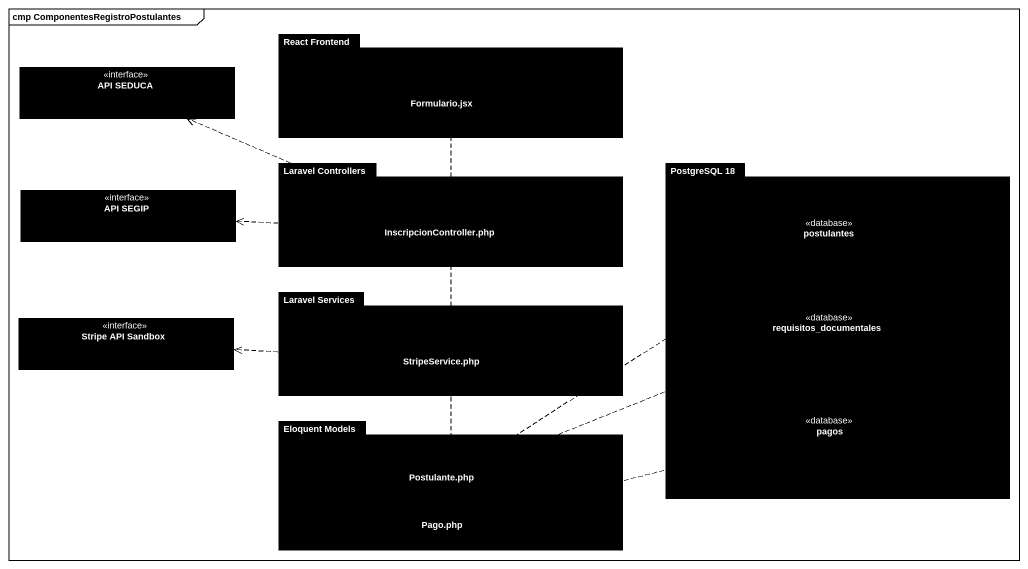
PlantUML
@startuml
mainframe cmp ComponentesRegistroPostulantes
allowmixing
hide circle
hide empty members
package "React Frontend" as React_Frontend #000000 {
  component "Formulario.jsx" as Formulario_jsx #000000
}
interface "API SEDUCA" as API_SEDUCA #000000
interface "API SEGIP" as API_SEGIP #000000
package "Laravel Controllers" as Laravel_Controllers #000000 {
  component "InscripcionController.php" as InscripcionController_php #000000
}
package "PostgreSQL 18" as PostgreSQL_18 #000000 {
  component postulantes <<database>> #000000
  component requisitos_documentales <<database>> #000000
  component pagos <<database>> #000000
}
package "Laravel Services" as Laravel_Services #000000 {
  component "StripeService.php" as StripeService_php #000000
}
interface "Stripe API Sandbox" as Stripe_API_Sandbox #000000
package "Eloquent Models" as Eloquent_Models #000000 {
  component "Postulante.php" as Postulante_php #000000
  component "Pago.php" as Pago_php #000000
}
Formulario_jsx ..> InscripcionController_php
InscripcionController_php .left.> API_SEDUCA
InscripcionController_php .left.> API_SEGIP
InscripcionController_php ..> StripeService_php
InscripcionController_php ..> Postulante_php
InscripcionController_php ..> Pago_php
StripeService_php .left.> Stripe_API_Sandbox
Postulante_php .up.> postulantes
Postulante_php .right.> requisitos_documentales
Pago_php .right.> pagos
@enduml
